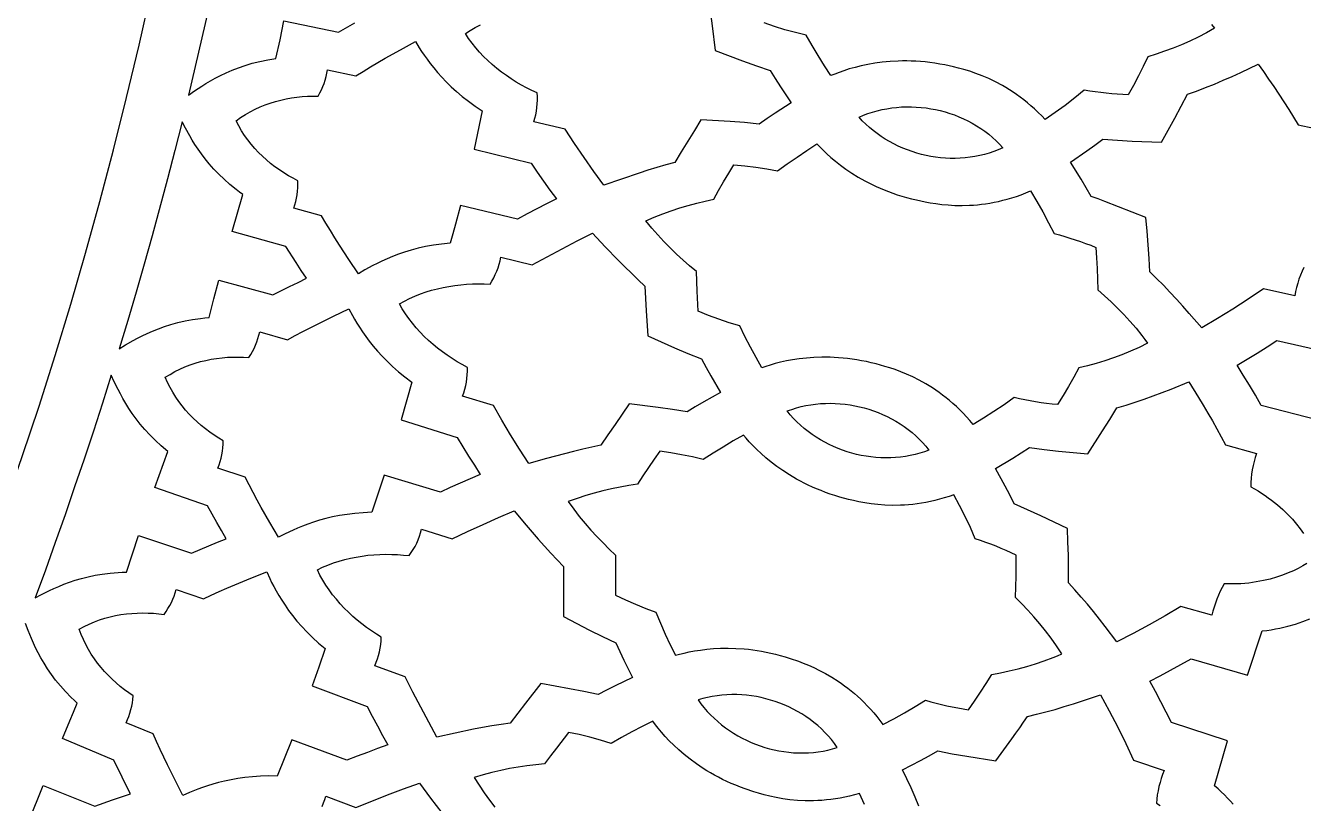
# Model space of a CAD drawing. Extents: x -550 to 550, y -550 to 550.
# Drawn here: x 336.6 to 441.3, y -142.3 to -78.6 of the extents above; entities that cross this region are included whole.
import ezdxf

# ---------------------------------------------------------------- set-up
doc = ezdxf.new("R2010")
doc.units = 0
doc.layers.add('LAYER_1', color=18, linetype='CONTINUOUS')
doc.layers.add('LAYER_10', color=4, linetype='CONTINUOUS')

msp = doc.modelspace()

# ---------------------------------------------------------------- linework, layer by layer
at = {"layer": 'LAYER_1'}
msp.add_lwpolyline([(0, 549.9999999999998, 0.4142135623730951), (-550, -4.34e-14, 0.4142135623730951), (0, -549.9999999999998, 0.4142135623730951), (550, -4.34e-14, 0.4142135623730951)], format="xyb", close=True, dxfattribs=at)
for points in [[(351.5911653652924, -77.198781954735), (351.06346915612, -79.55062690826244), (350.5172982565829, -81.8982088608447), (349.958740234375, -84.24273681640625), (350.4509091870983, -83.902765231696), (351.0506473958137, -83.5054785123257), (351.3920938348764, -83.29277967911992), (351.7619192243864, -83.07467730462137), (352.1606191098271, -82.85414646962084), (352.5886890366816, -82.63416225490906), (353.0466245504329, -82.41769974127678), (353.5349211965644, -82.20773400951475), (354.054074520559, -82.00724014041373), (354.6045800679, -81.81919321476445), (355.1869333840705, -81.6465683133577), (355.8016300145537, -81.4923405169842), (356.4491655048327, -81.35948490643472), (356.7854026803591, -81.30200138359109), (357.1300354003906, -81.2509765625), (357.4626263649805, -79.71174651398417), (357.77099609375, -78.16743469238281), (362.2526550292969, -79.09847259521484), (363.586475180135, -78.32301188019795)], [(392.7269064898347, -77.55685425167479), (392.8501090334412, -78.57343433421806), (393.1144409179688, -80.60460662841797), (395.3576997916468, -81.43704529896182), (396.4835453700093, -81.8412882257441), (397.6165771484375, -82.22444915771484), (398.0322780811541, -82.89979897617077), (398.4639375785295, -83.56532028905666), (399.3457336425781, -84.88500595092773), (398.0147100743142, -85.73435215923999), (397.3554011101945, -86.1679815558407), (396.7068176269531, -86.61711120605469), (395.5175488649812, -86.50663328252838), (394.3262716076867, -86.41836035558435), (391.9416809082031, -86.26714324951172), (391.4092543253057, -87.1454764406092), (390.8669379101077, -88.01787194103198), (390.3264476448363, -88.89133932921516), (389.7994995117188, -89.77288818359375), (389.064002749667, -89.97214971393834), (388.332154816747, -90.18452865196076), (387.6035384111638, -90.40825621048153), (386.8777362311221, -90.6415636023211), (385.4329053404829, -91.12984273723866), (383.9943237304688, -91.63521575927734), (383.1726310507958, -90.50685448488164), (382.3679163455915, -89.36612383865561), (381.5808273298961, -88.21317630484006), (380.81201171875, -87.04816436767578), (378.2476196289062, -86.43585968017578), (378.3334453095459, -86.14997877107031), (378.4057136508375, -85.85907591306419), (378.4639364946125, -85.56426588235495), (378.5076256827025, -85.26666345514013), (378.536293056939, -84.96738340761726), (378.5494504591537, -84.6675405159839), (378.5466097311781, -84.36824955643755), (378.5272827148438, -84.07062530517578), (378.0928112835584, -83.8702702378328), (377.6623821127536, -83.65487560411417), (377.2370407206394, -83.42470873194799), (376.8178326254256, -83.18003694926236), (376.4058033453223, -82.92112758398537), (376.0019983985395, -82.6482479640451), (375.6074633032871, -82.36166541736966), (375.2232435777751, -82.06164727188715), (374.8503847402135, -81.74846085552566), (374.4899323088122, -81.4223734962133), (374.1429318017813, -81.08365252187812), (373.8104287373308, -80.73256526044827), (373.4934686336705, -80.36937903985182), (373.1930970090105, -79.99436118801684), (372.9103593815607, -79.60777903287145), (372.6463012695312, -79.20989990234375), (373.0463325632722, -78.95287594980522), (373.4590095635126, -78.71385920970937), (373.88325295353, -78.49266284818678)], [(433.7720177249622, -78.46148785057866), (434.0214385986328, -78.76470947265625), (433.3470676309081, -79.15033568306683), (432.6697977968354, -79.50452824591258), (431.9895552680898, -79.82992224511325), (431.3062662163462, -80.12915276458862), (430.6198568132794, -80.40485488825848), (429.9302532305646, -80.65966370004261), (429.2373816398767, -80.8962142838608), (428.5411682128906, -81.11714172363281), (428.1689589062835, -81.90571347867213), (427.7747236341946, -82.68380227265028), (427.3641821480356, -83.45367866626522), (426.9430541992188, -84.21761322021484), (426.4918569670087, -84.19939290174253), (426.0408459288764, -84.17336553724117), (425.5902166226231, -84.13957109554218), (425.1401645860497, -84.09804954547704), (424.6908853569574, -84.04884085587716), (424.2425744731473, -83.991984995574), (423.7954274724206, -83.927521933399), (423.3496398925781, -83.8554916381836), (422.5686409886284, -84.48252714810066), (421.7735727302725, -85.09203654128537), (420.9650930457451, -85.68364770472095), (420.1438598632812, -86.25698852539062), (419.8549465096259, -85.95272799689508), (419.5641058992264, -85.66276861028139), (419.2717372196865, -85.38674059669071), (418.9782396586101, -85.1242741872642), (418.6840124036006, -84.87499961314302), (418.389454642262, -84.63854710546826), (418.094965562198, -84.41454689538111), (417.8009443510124, -84.2026292140227), (417.5077901963089, -84.00242429253419), (417.2159022856912, -83.81356236205671), (416.9256798067631, -83.6356736537314), (416.6375219471284, -83.46838839869945), (416.0689968361542, -83.16414917308005), (415.5135204535985, -82.89788653432768), (414.9742863002912, -82.66664233157152), (414.4544878770625, -82.46745841394072), (413.9573186847423, -82.29737663056443), (413.4859722241607, -82.15343883057183), (413.0436419961477, -82.03268686309208), (412.6335215015333, -81.93216257725433), (411.9226837158203, -81.77996444702148), (411.509508064022, -81.70308345890464), (411.1031120250236, -81.63728997660661), (410.7036023673627, -81.5821474480195), (410.311085859577, -81.53721932103544), (409.925669270204, -81.50206904354654), (409.5474593677818, -81.47626006344491), (409.1765629208477, -81.45935582862268), (408.8130866979395, -81.45091978697192), (408.457137467595, -81.4505153863848), (408.1088219983517, -81.45770607475339), (407.4355194173198, -81.49312650992624), (406.7940331031454, -81.55368867562737), (406.1852172041299, -81.63590015499369), (405.6099258685748, -81.73626853116212), (405.0690132447816, -81.85130138726959), (404.5633334810518, -81.97750630645297), (404.0937407256869, -82.1113908718492), (403.6610891269884, -82.24946266659516), (403.2662328332578, -82.38822927382782), (402.9100259927966, -82.52419827668406), (402.5933227539062, -82.65387725830078), (402.0631725622189, -81.8415583439345), (401.5489215553234, -81.01885760922868), (401.0511567312154, -80.1860929228138), (400.5704650878906, -79.34358215332031), (399.6943287935096, -79.13226952712554), (398.824879324433, -78.89322521964039), (397.9634384963626, -78.62677110690046), (397.111328125, -78.3332290649414)], [(441.3235968378002, -98.3639633497479), (441.1831364923688, -98.68269843703666), (441.0533467863611, -99.00640875055022), (440.9349870365735, -99.33459282291788), (440.8288165598021, -99.66674918676895), (440.7355946728431, -100.0023763747327), (440.6560806924927, -100.3409729194385), (440.5910339355469, -100.6820373535156), (438.0137634277344, -100.1233749389648), (436.7747929464316, -100.9595486670606), (435.5194473568931, -101.7714598195131), (434.2484424199628, -102.5586296791524), (432.9624938964844, -103.3205795288086), (431.9403202934466, -102.1348276039863), (431.422056047224, -101.547766576532), (430.8972382288835, -100.9666628869734), (430.3645403816884, -100.3930770712538), (429.822636048902, -99.82856966531655), (429.2701987737879, -99.274701205105), (428.7059020996094, -98.7330322265625), (428.6560425332606, -97.62000144653734), (428.5814538965037, -96.508142884324), (428.488599248995, -95.39746571808342), (428.3839416503906, -94.28797912597656), (426.1546617734267, -93.39453872143366), (425.0342778229401, -92.9629538900682), (424.4710276992009, -92.75554116457516), (423.9051208496094, -92.55546569824219), (423.5004111305244, -91.84140089674574), (423.077309749925, -91.13777661518691), (422.2071380615234, -89.74431991577148), (423.5567867371796, -88.82267511369375), (424.2233666637333, -88.35067028823191), (424.8772277832031, -87.86163330078125), (426.0725506754463, -87.9482570260746), (427.2696566354514, -88.00926922524305), (429.6656799316406, -88.09893035888672), (430.7566115737626, -86.14781142594386), (431.2929995704175, -85.1673832336246), (431.8112487792969, -84.17740631103516), (432.5503250865885, -83.91511391511592), (433.2834700037112, -83.63635383112253), (434.0111699888747, -83.34298057277624), (434.7339115002891, -83.03684865379832), (435.4521809961644, -82.71981258791006), (436.1664649347107, -82.39372688883276), (437.5850219726562, -81.7218246459961), (438.020828452185, -82.32514145266865), (438.4492308265732, -82.93391983270226), (438.8702450316171, -83.54796120583276), (439.2838870031125, -84.16706699179592), (439.6901726768556, -84.79103861032756), (440.0891179886424, -85.41967748116349), (440.4807388742689, -86.05278502403951), (440.8650512695312, -86.6901626586914), (443.4460754394531, -87.22792053222656)], [(442.4985656738281, -110.8858108520508), (437.8443298339844, -109.6637649536133), (437.3634838199259, -108.8305341404533), (436.8726304258785, -108.0030017401217), (436.3711629602493, -107.1817485448025), (435.8584747314453, -106.3673553466797), (436.6838227305245, -105.8795016137041), (437.5022976868379, -105.3803556583039), (438.3141802267343, -104.870728910495), (439.1197509765625, -104.351432800293), (443.8130798339844, -105.410530090332)], [(441.5822203978396, -122.624976539239), (441.2468633377439, -122.8170771111874), (440.8793082746047, -123.0109352673152), (440.4798779423386, -123.2031007107576), (440.0488950748619, -123.3901231446497), (439.586682406091, -123.5685522721265), (439.0935626699422, -123.7349377963232), (438.5698586003319, -123.8858294203749), (438.0158929311766, -124.0177768474168), (437.4319883963926, -124.1273297805839), (437.1289099087386, -124.1726300941941), (436.8184677298962, -124.2110379230113), (436.5007022016047, -124.2421219799274), (436.1756536656038, -124.2654509778343), (435.8433624636331, -124.2805936296238), (435.5038689374319, -124.2871186481878), (435.1572134287401, -124.2845947464183), (434.8034362792969, -124.272590637207), (434.6356414110444, -124.576135368533), (434.48012351682, -124.8868466646636), (434.3367541204342, -125.2039085717045), (434.2054047456976, -125.526505135762), (434.0859469164206, -125.853820402942), (433.9782521564139, -126.1850384193506), (433.8821919894879, -126.5193432310937), (433.7976379394531, -126.8559188842773), (431.2582397460938, -126.1440582275391), (429.9683256726975, -126.903679908579), (428.6635849746559, -127.6381253562361), (427.3447550363566, -128.3469575276307), (426.0125732421875, -129.0297393798828), (425.0656894653615, -127.7857058408734), (424.584714245895, -127.1690671664892), (424.0968242941982, -126.5579858770624), (423.600600226625, -125.9539409637512), (423.0946226595295, -125.3584114177134), (422.5774722092657, -124.7728762301069), (422.0477294921875, -124.1988143920898), (422.0595029925046, -123.6408804329965), (422.0614694691498, -123.0828392925074), (422.0429363750097, -121.9665905165445), (422.006040256939, -120.8503781626072), (421.9646911621094, -119.7345123291016), (419.7939329416363, -118.7096617094762), (418.701916200457, -118.2119955658351), (418.1523540107378, -117.9713427213318), (417.5997009277344, -117.7378540039062), (417.2401887322728, -117.001351433147), (416.8616448398139, -116.274155950793), (416.0797576904297, -114.8320770263672), (417.4854803789817, -113.9937172355026), (418.1808068438764, -113.5628875900364), (418.864501953125, -113.1143035888672), (420.0530536297967, -113.2723900623857), (421.244916312025, -113.4050320659846), (423.6323852539062, -113.6381378173828), (424.8441167812792, -111.757444270902), (425.4412531077484, -110.8116871045288), (426.0209045410156, -109.8552780151367), (426.7710915769532, -109.6382237785463), (427.5158362349229, -109.4029344054668), (428.255692939323, -109.1517919162849), (428.9912161145518, -108.8871783313877), (429.7229601850074, -108.611475671162), (430.4514795750883, -108.3270659559947), (431.9010620117188, -107.7416534423828), (432.6962211860784, -109.0063975176966), (433.0843061204686, -109.6448784699502), (433.4652859661217, -110.2876373989031), (433.8385792328797, -110.9348283297815), (434.2036044305846, -111.5866052878114), (434.5597800690784, -112.243122298219), (434.9065246582031, -112.9045333862305), (437.4508056640625, -113.5956954956055), (437.3433737220028, -113.9255451814444), (437.2494664561943, -114.2603901161795), (437.1692112200111, -114.5993708883598), (437.102735366827, -114.9416280865344), (437.0501662500161, -115.2863022992522), (437.0116312229524, -115.6325341150624), (436.9872576390098, -115.9794641225141), (436.9771728515625, -116.3262329101562), (437.2877029231315, -116.497636219588), (437.5872493980684, -116.673515403672), (437.8759988902862, -116.8534798476214), (438.1541380136979, -117.0371389366493), (438.4218533822165, -117.2241020559692), (438.6793316097549, -117.4139785907942), (438.9267593102262, -117.6063779263375), (439.1643230975434, -117.8009094478125), (439.6106053883674, -118.1948065894102), (440.0196713935309, -118.5925450972932), (440.3930140243376, -118.9910000531674), (440.7321261920918, -119.3870465387388), (441.0385008080971, -119.7775596357132), (441.3136307836578, -120.1594144257968)], [(336.8778076171875, -143.7114410400391), (338.0448608398438, -140.7855529785156), (342.2884216308594, -142.5019226074219), (343.7477800434336, -141.9805857283103), (344.4805581384016, -141.7284534858079), (345.2160949707031, -141.4841918945312), (344.8669889869864, -140.7954054589364), (344.5254055442964, -140.1029586038163), (343.8587036132812, -138.7102813720703), (339.6312866210938, -136.9549255371094), (340.2522081889711, -135.507506648305), (340.5561138957998, -134.7810711027001), (340.8503112792969, -134.0507049560547), (340.5940800929433, -133.8143048671683), (340.3484246611991, -133.5773002334169), (339.8877990066977, -133.1025666263374), (339.4663502061112, -132.6286827248533), (339.0819941497579, -132.1578271190017), (338.7326467279562, -131.6921783988197), (338.4162238310246, -131.2339151543447), (338.1306413492814, -130.7852159756135), (337.873815173045, -130.3482594526635), (337.643661192634, -129.9252241755318), (337.4380952983665, -129.5182887342554), (337.2550333805612, -129.1296317188716), (337.0923913295363, -128.7614317194174), (336.8200303891015, -128.0951171284468), (336.6043395996094, -127.5367736816406)], [(435.5345477294291, -142.3246727739047), (435.3100040266622, -142.0724252676309), (435.0747362940147, -141.82027039722), (434.8284547723962, -141.5685331258659), (434.5708697027165, -141.3175384167629), (434.3016913258854, -141.0676112331049), (434.0206298828125, -140.8190765380859), (435.064697265625, -137.1472930908203), (430.4921264648438, -135.649169921875), (430.0639396026978, -134.7892817611124), (429.6254039421322, -133.9344725037365), (429.1758783466332, -133.0852854234474), (428.7147216796875, -132.2422637939453), (429.569665158353, -131.8052312101446), (430.4184483961621, -131.3565193843191), (431.2613002825699, -130.8969520411387), (432.0984497070312, -130.4273529052734), (436.7202758789062, -131.7653045654297), (437.9204406738281, -128.1416778564453), (438.2931413830651, -128.0945291519275), (438.6568213714137, -128.03958815855), (439.0115352820018, -127.9772829915408), (439.3573377579572, -127.9080417661282), (439.6942834424077, -127.83229259754), (440.022426978481, -127.7504636010046), (440.6525261780075, -127.5702785850041), (441.248072501559, -127.3709116399517), (441.8095030941578, -127.1557876876721)], [(409.8035888671875, -142.4986724853516), (409.4905176087797, -141.742600735004), (409.1578683045741, -140.9946518249743), (408.4670257568359, -139.5095291137695), (409.9237380672374, -138.757879524405), (410.6453110264621, -138.3699933968385), (411.3563842773438, -137.9636993408203), (412.5338971080001, -138.1927631395139), (413.7162378237004, -138.3966287355909), (416.0865783691406, -138.7724914550781), (416.7512710014181, -137.8738402323328), (417.4154754639628, -136.974529494494), (417.7427964560046, -136.5215897815127), (418.0644775949166, -136.0648407586759), (418.3786796104664, -135.6030676156226), (418.6835632324219, -135.1350555419922), (419.4440312011654, -134.9589758946391), (420.200549852866, -134.7663181728275), (420.9534594579671, -134.5591042602244), (421.7031002869121, -134.3393560404963), (422.4498126101445, -134.1090953973103), (423.1939366981076, -133.870344214333), (424.67578125, -133.3754577636719), (425.3933701081237, -134.6905201919143), (426.0852941894195, -136.0195867057437), (426.7511956266891, -137.3618815646993), (427.3907165527344, -138.7166290283203), (429.8899841308594, -139.5590057373047), (429.764765348123, -139.8824920635413), (429.6516161779452, -140.2113095401714), (429.5509521143078, -140.5447187419088), (429.4631886511927, -140.8819802434673), (429.3887412825818, -141.2223546195607), (429.3280255024571, -141.5651024449026), (429.2814568048005, -141.909484294207), (429.2494506835938, -142.2547607421875), (429.5487295023415, -142.4442322982211)], [(405.3337177052517, -142.363767104962), (404.9197387695312, -141.4493255615234), (404.5163311631891, -141.5627792338662), (404.118574971771, -141.6629299473067), (403.7266241367349, -141.7503015596709), (403.3406325995393, -141.825417928785), (402.9607543016423, -141.888802912475), (402.5871431845022, -141.940980368567), (402.2199531895773, -141.9824741548871), (401.8593382583257, -142.0138081292615), (401.5054523322058, -142.0355061495161), (401.1584493526758, -142.0480920734771), (400.8184832611939, -142.0520897589705), (400.4857079992184, -142.0480230638224), (399.8423457296198, -142.0177919629061), (399.2295940755455, -141.961589633337), (398.648684568662, -141.8836069377236), (398.1008487406351, -141.7880347386747), (397.5873181231307, -141.6790638987989), (397.1093242478149, -141.5608852807049), (396.6680986463537, -141.4376897470014), (396.2648728504131, -141.313668160297), (395.5773468017578, -141.0799102783203), (395.1827230492372, -140.9338187735083), (394.7996195648096, -140.7816864500514), (394.4279036118264, -140.6239431322632), (394.0674424536388, -140.4610186444577), (393.7181033535984, -140.2933428109487), (393.3797535750564, -140.1213454560498), (393.0522603813642, -139.9454564040749), (392.7354910358732, -139.7661054793379), (392.4293128019348, -139.5837225061524), (392.1335929429001, -139.3987373088324), (391.572997402948, -139.0226795390436), (391.0526425228276, -138.6413707644818), (390.57146640935, -138.2582495796576), (390.1284071693258, -137.876754579081), (389.7224029095661, -137.5003243572626), (389.3523917368817, -137.1323975087126), (389.0173117580833, -136.7764126279414), (388.7161010799821, -136.4358083094594), (388.4476978093886, -136.1140231477768), (388.2110400531139, -135.8144957374041), (388.0050659179688, -135.5406646728516), (387.136218467965, -135.9671023729572), (386.2757426159328, -136.4106075601235), (385.4243147064224, -136.8712172619059), (384.5826110839844, -137.3489685058594), (383.7224007525806, -137.0810983312741), (382.8537086611915, -136.8404590475859), (381.977832344187, -136.6274662166672), (381.0960693359375, -136.4425354003906), (380.0993664006066, -137.7299361505512), (379.6057965318952, -138.3772529207825), (379.1204528808594, -139.0307006835938), (378.405213535162, -139.1053775140884), (377.6900256247819, -139.1931081748721), (376.9742962427285, -139.2962955031211), (376.2574324820115, -139.4173423360119), (375.5388414356402, -139.5586515107208), (374.817930196624, -139.7226258644241), (374.0941058579726, -139.9116682342982), (373.3667755126953, -140.1281814575195), (373.7701767057197, -140.769088654976), (374.1891059449284, -141.387034779562), (374.6224189591085, -141.9842128189011), (375.0689714770463, -142.5628157606166)], [(360.902954696136, -142.5029800645893), (361.0231582392061, -142.2275928440229), (361.1287950628854, -141.947146932335), (361.2192687988281, -141.6626434326172), (363.6829833984375, -142.6013031005859), (364.9732109246829, -142.0713296382772), (366.2717561035125, -141.5616171923984), (367.5780008062694, -141.0719384354766), (368.8913269042969, -140.6020660400391), (369.7963710172018, -141.8304017487907), (370.7161889548261, -143.0481374172347)]]:
    msp.add_lwpolyline(points, dxfattribs=at)
for points in [[(353.8634033203125, -86.35755920410156), (354.2363398248606, -86.0901109677908), (354.6200252497479, -85.84306275294443), (355.0135122089849, -85.6160571634376), (355.4158533165822, -85.40873680314547), (355.8261011865503, -85.22074427594322), (356.2433084328998, -85.05172218570598), (356.6665276696411, -84.90131313630894), (357.094811510785, -84.76915973162724), (357.5272125703417, -84.65490457553605), (357.962783462322, -84.55819027191052), (358.4005768007363, -84.47865942462582), (358.8396451995952, -84.4159546375571), (359.2790412729092, -84.36971851457955), (359.7178176346889, -84.33959365956828), (360.1550268989448, -84.32522267639848), (360.5897216796875, -84.32624816894531), (360.7251940422392, -84.07532318859482), (360.849768151176, -83.81785507416447), (360.9630995525641, -83.55462370222145), (361.0648437924697, -83.28640894933295), (361.1546564169593, -83.01399069206616), (361.2321929720989, -82.73814880698829), (361.297109003955, -82.4596631706665), (361.3490600585938, -82.17931365966797), (363.6671752929688, -82.6813735961914), (364.2658500689357, -82.30923175581984), (364.8692726564642, -81.94480449296235), (366.0877931322905, -81.23520618513008), (367.3176004526161, -80.54480364337535), (368.5535583496094, -79.8658218383789), (368.8716791461031, -80.3802112225846), (369.0609606128664, -80.6724557041424), (369.2722223861848, -80.98515103692355), (369.5068391617164, -81.31611046461816), (369.7661856351196, -81.66314723091631), (370.0516365020524, -82.02407457950804), (370.3645664581729, -82.3967057540834), (370.7063501991394, -82.77885399833251), (371.0783624206099, -83.1683325559454), (371.4819778182426, -83.56295467061216), (371.9185710876957, -83.96053358602283), (372.3895169246274, -84.35888254586752), (372.8961900246957, -84.75581479383627), (373.4399650835588, -85.14914357361914), (374.022216796875, -85.53668212890625), (373.3525390625, -88.67568969726562), (378.0223693847656, -89.83267211914062), (378.5301181354795, -90.57188949935077), (379.044840946554, -91.30637876666862), (379.5669665875741, -92.03572132948517), (380.096923828125, -92.7594985961914), (379.2973297837892, -93.15882430914667), (378.5021610464065, -93.5667004644784), (377.7112294738088, -93.98256053979262), (376.9243469238281, -94.40583801269531), (372.2466430664062, -93.28167724609375), (371.8295886272446, -94.83141781197901), (371.6137237650006, -95.60423628670067), (371.3883056640625, -96.37427520751953), (370.6907964152697, -96.4483282068577), (370.0247497036738, -96.54538402070324), (369.3899743583788, -96.66287610187979), (368.786279208489, -96.79823790321092), (368.2134730831084, -96.9489028775203), (367.6713648113411, -97.11230447763154), (367.1597632222914, -97.28587615636826), (366.6784771450633, -97.4670513665541), (366.2273154087609, -97.65326356101266), (365.8060868424884, -97.84194619256755), (365.4146002753499, -98.03053271404241), (365.0526645364496, -98.21645657826087), (364.41668085978, -98.57005014622302), (363.8966064453125, -98.88219451904297), (363.1103026668798, -97.71454548995308), (362.3367266157413, -96.53811222556703), (361.9580661227619, -95.94479046443604), (361.5866131234314, -95.34709939563868), (361.2237094716917, -94.7443146028942), (360.8706970214844, -94.13571166992188), (358.5824584960938, -93.513671875), (358.6716122095294, -93.24310708137251), (358.7479979646346, -92.96760100069743), (358.8113555673311, -92.68812533876132), (358.8614248235411, -92.40565180135076), (358.8979455391864, -92.1211520942523), (358.9206575201889, -91.83559792325254), (358.9293005724704, -91.54996099413802), (358.9236145019531, -91.26521301269531), (358.5360202722196, -91.06544642403163), (358.1533031488137, -90.85087206649371), (357.7764560669763, -90.62160698271532), (357.4064719619479, -90.3777682153303), (357.0443437689693, -90.11947280697247), (356.691064423281, -89.84683780027562), (356.3476268601237, -89.5599802378736), (356.0150240147381, -89.2590171624002), (355.6942488223648, -88.94406561648924), (355.3862942182446, -88.61524264277455), (355.092153137618, -88.27266528388994), (354.8128185157257, -87.91645058246921), (354.5492832878083, -87.54671558114619), (354.3025403891065, -87.1635773225547), (354.073582754861, -86.76715284932855)], [(404.8912811279297, -86.0637435913086), (405.253422313274, -85.90624694661264), (405.6240767295858, -85.76504190836295), (406.0022765519803, -85.64001956818696), (406.3870539555728, -85.5310710177121), (406.7774411154783, -85.43808734856579), (407.1724702068118, -85.36095965237546), (407.5711734046887, -85.29957902076852), (407.9725828842239, -85.25383654537241), (408.3757308205327, -85.22362331781454), (408.7796493887301, -85.20883042972234), (409.1833707639313, -85.20934897272323), (409.5859271212514, -85.22507003844464), (409.9863506358055, -85.25588471851401), (410.3836734827088, -85.30168410455875), (410.7769278370764, -85.36235928820625), (411.1651458740234, -85.43780136108398), (411.552485830745, -85.52373880418871), (411.9385951531639, -85.62571153526571), (412.3224857453019, -85.74341338872202), (412.7031695111808, -85.87653819896471), (413.079658354822, -86.02477980040086), (413.4509641802472, -86.18783202743757), (413.8160988914781, -86.36538871448188), (414.1740743925362, -86.55714369594088), (414.5239025874434, -86.76279080622164), (414.8645953802211, -86.98202387973126), (415.1951646748911, -87.21453675087676), (415.514622375475, -87.46002325406528), (415.8219803859945, -87.71817722370383), (416.1162506104712, -87.98869249419954), (416.3964449529267, -88.27126289995944), (416.6615753173828, -88.56558227539062), (416.3013350311944, -88.72741655344045), (415.9320017696697, -88.87225210561886), (415.554613304473, -89.0002254471319), (415.1702074072688, -89.11147309318567), (414.7798218497216, -89.2061315589862), (414.3844944034956, -89.28433735973954), (413.9852628402555, -89.34622701065175), (413.5831649316654, -89.39193702692887), (413.1792384493898, -89.42160392377698), (412.7745211650931, -89.43536421640212), (412.3700508504398, -89.43335442001037), (411.9668652770944, -89.41571104980775), (411.566002216721, -89.38257062100033), (411.1684994409842, -89.33406964879416), (410.7753947215485, -89.27034464839528), (410.3877258300781, -89.19153213500977), (410.0012511057809, -89.10227643373119), (409.616236669931, -88.99744645861108), (409.23359665873, -88.87734438025257), (408.8542452083796, -88.74227236925873), (408.4790964550814, -88.59253259623269), (408.1090645350372, -88.42842723177756), (407.7450635844486, -88.25025844649643), (407.3880077395173, -88.0583284109924), (407.038811136445, -87.8529392958686), (406.6983879114333, -87.6343932717281), (406.3676522006839, -87.40299250917403), (406.0475181403984, -87.15903917880948), (405.7388998667786, -86.90283545123755), (405.4427115160262, -86.63468349706136), (405.1598672243426, -86.354885486884)], [(344.2951354980469, -105.0211029052734), (344.807927753236, -104.7115746621667), (345.4316747905681, -104.3513364500839), (345.7859445184852, -104.1596929107423), (346.1688987410749, -103.9643620452356), (346.5808527247164, -103.76834057559), (347.0221217357885, -103.574625223832), (347.4930210406701, -103.3862127119879), (347.9938659057403, -103.2060997620838), (348.5249715973781, -103.0372830961462), (349.0866533819624, -102.8827594362013), (349.6792265258721, -102.7455255042754), (350.3030062954862, -102.6285780223948), (350.9583079571838, -102.534913712586), (351.2978780183073, -102.4977492228416), (351.6454467773438, -102.467529296875), (352.0510401825738, -100.9456478627204), (352.4456176757812, -99.42082214355469), (356.8636169433594, -100.6182174682617), (358.2443992116018, -99.92472977154131), (358.9389165353554, -99.58610251672948), (359.6371459960938, -99.25498580932617), (359.2054103989196, -98.61200704321041), (358.7806781041419, -97.96449282270262), (357.9465942382812, -96.65974426269531), (353.5397338867188, -95.4216537475586), (354.4107666015625, -92.39437866210938), (354.1292109606926, -92.18972052230609), (353.8580486189815, -91.98326788535289), (353.3459970412196, -91.56617488476171), (352.8727982846455, -91.14549118986587), (352.4366387656277, -90.72360833019533), (352.0357049005349, -90.30291783528013), (351.6681831057359, -89.88581123465025), (351.3322597975992, -89.4746800578357), (351.0261213924935, -89.07191583436648), (350.7479543067873, -88.67991009377258), (350.4959449568494, -88.30105436558401), (350.2682797590485, -87.93774017933077), (350.0631451297531, -87.59235906454286), (349.7132132421536, -86.96496216748304), (349.431640625, -86.43799591064453), (349.145838199998, -87.60861513658304), (348.8519327652843, -88.77723818217655), (348.2444993524969, -91.1096310343803), (346.9839477539062, -95.7629508972168), (346.338919562383, -98.08550383795637), (345.6758335002016, -100.4028403696963), (344.9946015009078, -102.7147701672107)], [(387.4280242919922, -94.54855346679688), (388.1217376670743, -94.24606422035234), (388.8153831240547, -93.9713215719439), (389.5092451391498, -93.72186333957316), (390.2036081885753, -93.49522734124167), (390.8987567485477, -93.28895139495101), (391.5949752952828, -93.10057331870279), (392.292548304997, -92.92763093049854), (392.9917602539062, -92.76766204833984), (393.3910757808818, -92.05786418014634), (393.8003664744134, -91.35367907864271), (394.2194318164804, -90.65526399592319), (394.6480712890625, -89.96277618408203), (395.5475748907801, -90.04168126884761), (396.4445848552904, -90.14901631653433), (397.3377624751633, -90.28459589150077), (398.2257690429688, -90.44823455810547), (399.0149281189227, -89.88014509536708), (399.8128678531475, -89.32425045233119), (400.6193822057205, -88.78087886804181), (401.4342651367188, -88.25035858154297), (401.6712748494448, -88.49675499732423), (401.9415735654099, -88.76515826034492), (402.245823159917, -89.05200988456696), (402.5846855082689, -89.35375138395223), (402.9588224857684, -89.6668242724626), (403.3688959677185, -89.98767006406003), (403.8155678294221, -90.31273027270635), (404.299499946182, -90.63844641236342), (404.8213541933011, -90.96125999699319), (405.3817924460822, -91.27761254055754), (405.9814765798282, -91.58394555701835), (406.2962426880952, -91.73224271569802), (406.621068469842, -91.87670056033753), (406.9560366594815, -92.01687428018208), (407.3012299914266, -92.15231906447693), (407.65673120009, -92.28259010246732), (408.0226230198846, -92.40724258339849), (408.3989881852233, -92.52583169651564), (408.7859094305191, -92.63791263106405), (409.1834694901846, -92.74304057628895), (409.5917510986328, -92.84077072143555), (410.3041394702443, -92.99177899254494), (410.7204704037991, -93.06767346876126), (411.1745662033009, -93.13838710799519), (411.6646821443349, -93.19983911217906), (412.1890735024867, -93.24794868324528), (412.7459955533419, -93.27863502312621), (413.3337035724859, -93.28781733375425), (413.9504528355043, -93.27141481706172), (414.2691727070868, -93.25234399907416), (414.5944986179825, -93.22534667498107), (414.9262124776395, -93.18991274502403), (415.2640961955061, -93.14553210944462), (415.6079316810303, -93.09169466848432), (415.9575008436605, -93.02789032238474), (416.3125855928447, -92.95360897138738), (416.6729678380312, -92.86834051573382), (417.0384294886683, -92.77157485566559), (417.4087524542039, -92.66280189142424), (417.7837186440864, -92.54151152325132), (418.1631099677639, -92.40719365138838), (418.5467083346847, -92.25933817607697), (418.9342956542969, -92.0974349975586), (419.4532453732672, -92.95123223035337), (419.9499112122272, -93.8185897777282), (420.4231213840385, -94.69892225740594), (420.8717041015625, -95.59164428710938), (421.3073992582015, -95.70693995587645), (421.7412630630054, -95.82969181825533), (422.1730968255554, -95.95986463992719), (422.6027018554329, -96.09742318657325), (423.0298794622192, -96.24233222387471), (423.4544309554957, -96.39455651751275), (423.8761576448434, -96.55406083316859), (424.2948608398438, -96.72080993652344), (424.350076556156, -97.58772622678148), (424.3934038648923, -98.45539976091291), (424.4248284355185, -99.32358577115527), (424.4443359375, -100.1920394897461), (424.9941520447766, -100.678055409592), (425.5346412633393, -101.1769709078298), (426.0648335505924, -101.6912314386129), (426.5837588639404, -102.2232824560945), (427.0904471607876, -102.7755694144281), (427.5839283985381, -103.350537767767), (428.0632325345965, -103.9506329702646), (428.29726505118, -104.2608673443708), (428.5273895263672, -104.5783004760742), (427.8297681941038, -104.9225453584729), (427.1312108205127, -105.2352653522809), (426.4314762993899, -105.5190842776287), (425.730323524532, -105.7766259546466), (425.0275113897349, -106.0105142034654), (424.322798788795, -106.2233728442154), (423.6159446155086, -106.4178256970272), (422.9067077636719, -106.5964965820312), (422.4921803514196, -107.36144721826), (422.0627551385388, -108.1183451324066), (421.6176307621503, -108.8660620880158), (421.156005859375, -109.6034698486328), (420.7065710327205, -109.5582456408683), (420.2577888992499, -109.505246271863), (419.8098522617149, -109.4445220118388), (419.3629539228668, -109.3761231310176), (418.9172866854573, -109.3000998996212), (418.4730433522378, -109.2165025878715), (418.0304167259599, -109.1253814659902), (417.589599609375, -109.0267868041992), (416.770271255313, -109.6054046440015), (415.9379907248116, -110.1656794739551), (415.0934409061231, -110.7072911263795), (414.2373046875, -111.2299194335938), (413.9676330808208, -110.9089320001713), (413.6951526339473, -110.6021142821315), (413.4202850496771, -110.3091204831975), (413.1434520308081, -110.0296048070924), (412.8650752801378, -109.7632214575394), (412.5855765004641, -109.5096246382616), (412.3053773945846, -109.268468552982), (412.0248996652971, -109.0394074054239), (411.7445650153993, -108.8220953993104), (411.464795147689, -108.6161867383646), (411.1860117649637, -108.4213356263096), (410.9086365700214, -108.2371962668686), (410.3597975546761, -107.8996696207209), (409.8216517240348, -107.6008404297065), (409.2975727004794, -107.3379423236105), (408.7909341063915, -107.108208932218), (408.305109564153, -106.9088738853138), (407.8434726961457, -106.7371708126832), (407.4093971247512, -106.590333344111), (407.0062564723513, -106.4655951093823), (406.3062744140625, -106.2713508605957), (405.8980940204279, -106.1698050720468), (405.4960255151909, -106.0797376270634), (405.1002014288243, -106.0007187779118), (404.7107542918013, -105.9323187768582), (404.327816634595, -105.8741078761687), (403.9515209876785, -105.8256563281096), (403.5819998815248, -105.786534384947), (403.219385846607, -105.7563122989471), (402.8638114133982, -105.7345603223762), (402.5154091123716, -105.7208487075005), (401.840651028757, -105.7158275718991), (401.1961718395476, -105.7378109102725), (400.5830317885283, -105.7833607407504), (400.0022911194837, -105.8490390814622), (399.4550100761985, -105.9314079505376), (398.9422489024573, -106.027029366106), (398.4650678420448, -106.1324653462971), (398.0245271387457, -106.2442779092404), (397.6216870363446, -106.3590290730654), (397.2576077786261, -106.4732808559017), (396.933349609375, -106.5835952758789), (396.4547050580442, -105.7415518416132), (395.9925696023005, -104.8901183908162), (395.5475389328088, -104.0296361053289), (395.1202087402344, -103.1604461669922), (394.2584684682856, -102.8971733050452), (393.405061694663, -102.6066175787368), (392.5612899062284, -102.289177471019), (391.7284545898438, -101.9452514648438), (391.6371388876772, -100.3219095222756), (391.5680236816406, -98.69751739501953), (391.0186543909229, -98.23277746449463), (390.4766691999376, -97.75728566280114), (389.9429288255346, -97.26872070259436), (389.4182939845635, -96.76476129652961), (388.9036253938741, -96.24308615726218), (388.3997837703158, -95.70137399744738), (387.9076298307386, -95.1373035297405)], [(367.2378387451172, -101.3526382446289), (367.6533656459928, -101.1203067975433), (368.080391346965, -100.906679716704), (368.5178538150838, -100.711507781342), (368.9646910173992, -100.5345417706883), (369.4198409209613, -100.3755324639739), (369.8822414928202, -100.2342306404296), (370.350830700026, -100.1103870792864), (370.8245465096288, -100.0037525597753), (371.3023268886785, -99.91407786112728), (371.7831098042254, -99.84111376257323), (372.2658332233194, -99.78461104334414), (372.7494351130107, -99.74432048267094), (373.2328534403493, -99.7199928597846), (373.7150261723854, -99.71137895391607), (374.194891276169, -99.7182295442963), (374.67138671875, -99.74029541015625), (374.825446994847, -99.48417019619029), (374.9678395633898, -99.22022250989338), (375.0981067649757, -98.94934381208932), (375.2157909402019, -98.67242556360199), (375.3204344296655, -98.39035922525524), (375.4115795739638, -98.10403625787289), (375.4887687136939, -97.81434812227883), (375.5515441894531, -97.52218627929688), (378.1103515625, -98.1601333618164), (379.3352484403478, -97.48893080357426), (380.5664495155009, -96.8291764858382), (381.8052354642514, -96.18393014710686), (383.0528869628906, -95.5562515258789), (384.1015309284793, -96.66610170539326), (385.1634825980764, -97.76361086436644), (385.7018514542879, -98.30493390323034), (386.2464303953931, -98.83980729745524), (386.7981804743561, -99.36710958387323), (387.3580627441406, -99.8857192993164), (387.3978494701738, -100.9079013686781), (387.4572612852023, -101.9292737592665), (387.5941467285156, -103.9711532592773), (389.7826655063945, -104.9360010591252), (390.8818505006768, -105.4067219827719), (391.9894714355469, -105.8568267822266), (392.3623783232197, -106.5553825399646), (392.7518510973779, -107.2450885783919), (393.5499572753906, -108.6142807006836), (392.1673446883241, -109.3816355233563), (391.4816777019702, -109.7746201042573), (390.8057556152344, -110.1837158203125), (389.6247614071019, -110.0022002303864), (388.4404356009585, -109.8427160339326), (386.0682373046875, -109.5488967895508), (384.9033199202162, -111.2358612056755), (384.3206005349098, -112.0791527167447), (383.7453308105469, -112.9274978637695), (382.9981468316531, -113.082109791427), (382.2538078858602, -113.2500197559627), (381.512004692616, -113.4294392958593), (380.7724279713689, -113.6185799495996), (379.298716822658, -114.0188707525432), (377.8302001953125, -114.4365844726562), (377.0799789956568, -113.2618974352698), (376.3475111430341, -112.0758669624997), (375.6334111319802, -110.8787012567707), (374.9382934570312, -109.6706085205078), (372.4151000976562, -108.9060363769531), (372.5173021633314, -108.6254562262947), (372.6037654759185, -108.3385664115186), (372.6747650808719, -108.0465967883426), (372.7305760236458, -107.7507772124844), (372.7714733496944, -107.4523375396615), (372.7977321044721, -107.1525076255917), (372.8096273334329, -106.8525173259927), (372.8074340820312, -106.553596496582), (372.3862643704127, -106.3278212627012), (371.9700194767237, -106.0872689062752), (371.5597317972095, -105.832269249082), (371.1564337281156, -105.5631521128992), (370.7611576656876, -105.2802473195046), (370.3749360061708, -104.983884690676), (369.9988011458106, -104.6743940481912), (369.6337854808526, -104.352105213828), (369.2809214075421, -104.017348009364), (368.9412413221246, -103.6704522565771), (368.6157776208455, -103.311747777245), (368.3055626999503, -102.9415643931455), (368.0116289556844, -102.5602319260564), (367.7350087842933, -102.1680801977554), (367.4767345820224, -101.7654390300203)], [(348.0631561279297, -107.364688873291), (348.4523150506604, -107.1203677817635), (348.8509249600405, -106.8970225300908), (349.2580664243864, -106.6942418466594), (349.672820012015, -106.511614459856), (350.0942662912428, -106.3487290980669), (350.5214858303866, -106.2051744896789), (350.953559197763, -106.0805393630783), (351.3895669616888, -105.9744124466519), (351.8285896904806, -105.886382468786), (352.2697079524552, -105.8160381578672), (352.7120023159292, -105.7629682422821), (353.1545533492194, -105.7267614504172), (353.5964416206423, -105.7070065106591), (354.0367476985148, -105.7032921513943), (354.4745521511534, -105.7152071010093), (354.908935546875, -105.7423400878906), (355.0598861093448, -105.5003062413498), (355.2003834171665, -105.2510684006356), (355.3300318964268, -104.9953810115803), (355.4484359732124, -104.733998520016), (355.5552000736101, -104.4676753717749), (355.6499286237067, -104.1971660126892), (355.732226049589, -103.923224888591), (355.8016967773438, -103.6466064453125), (358.0858154296875, -104.2864608764648), (358.7018701055098, -103.9483591046001), (359.3224314053281, -103.6185362522742), (360.5748223718226, -102.9800126828502), (361.8384853189096, -102.3634609214152), (363.1089172363281, -101.7614517211914), (363.3962501500813, -102.2951708782704), (363.5684561567535, -102.5986050656269), (363.7616449524533, -102.9236573163225), (363.9772838540534, -103.2682538734528), (364.2168401784268, -103.6303209801136), (364.4817812424463, -104.0077848794005), (364.7735743629849, -104.3985718144093), (365.0936868569153, -104.8006080282357), (365.4435860411103, -105.2118197639754), (365.8247392324428, -105.6301332647241), (366.2386137477857, -106.0534747735776), (366.686676904012, -106.4797705336315), (367.1703960179943, -106.9069467879816), (367.6912384066056, -107.3329297797235), (368.2506713867188, -107.7556457519531), (367.3854370117188, -110.8462295532227), (371.9776611328125, -112.2803955078125), (372.4386246382054, -113.0481373235318), (372.90684482496, -113.8115823910792), (373.3827708340979, -114.5703421438243), (373.8668518066406, -115.3240280151367), (373.0431799254123, -115.6743201886371), (372.2233953814167, -116.0334083494055), (371.4073458859705, -116.4007156600562), (370.5948791503906, -116.7756652832031), (365.9927368164062, -115.3737564086914), (364.9713745117188, -118.4161911010742), (364.2701549172523, -118.4503728722594), (363.5989729107752, -118.5088580750943), (362.9577913489481, -118.5891278473043), (362.3465730884321, -118.6886633266151), (361.765280985888, -118.8049456507519), (361.2138778979767, -118.9354559574402), (360.692326681359, -119.0776753844056), (360.2005901926959, -119.2290850693734), (359.7386312886483, -119.3871661500691), (359.306412825877, -119.5493997642181), (358.903897661043, -119.7132670495459), (358.5310486508071, -119.876249143778), (357.8742005207731, -120.1894823098567), (357.3355712890625, -120.4689483642578), (356.6230929651922, -119.2572458525119), (355.9238798039447, -118.0375377521833), (355.5827069263806, -117.4230799922536), (355.2490014599632, -116.8046988983217), (354.9241471115231, -116.181753824769), (354.6095275878906, -115.5536041259766), (352.3625793457031, -114.7958221435547), (352.4672252247805, -114.5307232895407), (352.5570457056809, -114.2593855117469), (352.6325078560162, -113.982929683494), (352.6940787433981, -113.7024766781024), (352.7422254354381, -113.4191473688929), (352.7774149997481, -113.134062629186), (352.8001145039399, -112.8483433323024), (352.810791015625, -112.5631103515625), (352.436344078252, -112.3407155565397), (352.0676470031153, -112.1038249393168), (351.7056882413614, -111.8526159890118), (351.3514562441362, -111.5872661947428), (351.0059394625863, -111.3079530456279), (350.6701263478578, -111.0148540307851), (350.345005351097, -110.7081466393324), (350.0315649234502, -110.3880083603879), (349.7307935160636, -110.0546166830695), (349.4436795800834, -109.7081490964955), (349.171211566656, -109.3487830897837), (348.9143779269277, -108.9766961520523), (348.6741671120446, -108.5920657724193), (348.4515675731531, -108.1950694400027), (348.2475677613994, -107.7858846439206)], [(337.4024658203125, -125.4249038696289), (337.9324773284842, -125.147820004788), (338.575864581342, -124.8268244712466), (338.9404347991393, -124.6572992980411), (339.3337817776412, -124.4857235708541), (339.7560497916922, -124.3150730774168), (340.2073831161368, -124.1483236054602), (340.6879260258194, -123.9884509427156), (341.1978227955842, -123.8384308769143), (341.7372177002756, -123.7012391957873), (342.3062550147382, -123.5798516870658), (342.9050790138164, -123.4772441384811), (343.5338339723543, -123.3963923377644), (344.1926641651966, -123.3402720726467), (344.5334025603706, -123.3224161996036), (344.8817138671875, -123.3118591308594), (345.8628845214844, -120.3183975219727), (350.2013854980469, -121.7778854370117), (351.6240698941168, -121.1691979163251), (352.3390320199499, -120.8731988885297), (353.0572357177734, -120.5849075317383), (352.6661441033006, -119.9177533135279), (352.2823438805006, -119.2464852531185), (351.5307006835938, -117.8951797485352), (347.2058410644531, -116.3957748413086), (348.2651672363281, -113.4290161132812), (347.7369091939476, -112.9844896447417), (347.249409972665, -112.536636241897), (346.8007540029873, -112.0877087930798), (346.3890257154214, -111.6399601866227), (346.0123095404741, -111.1956433108583), (345.668689908652, -110.7570110541193), (345.3562512504623, -110.3263163047384), (345.0730779964115, -109.9058119510482), (344.8172545770066, -109.4977508813813), (344.5868654227542, -109.1043859840703), (344.3799949641614, -108.727970147448), (344.1947276317348, -108.370756259847), (343.881340067408, -107.7229458850394), (343.6313781738281, -107.1789779663086), (342.9110884417457, -109.4788655640747), (342.1695645888722, -111.7721534654207), (341.4100041996192, -114.0597176079942), (340.6356048583984, -116.3424339294434), (339.8510036861013, -118.621706770363), (339.0546715713374, -120.8967751658746), (338.2405213405826, -123.1652904282169)], [(399.0150756835938, -110.1225471496582), (399.3864399680722, -109.9872338268667), (399.7653011545658, -109.8686543360892), (400.1507022523579, -109.7666458535934), (400.5416862707318, -109.6810455556471), (400.9372962189713, -109.611690618518), (401.3365751063595, -109.558418218474), (401.7385659421799, -109.5210655317828), (402.1423117357161, -109.4994697347121), (402.5468554962513, -109.4934680035299), (402.9512402330691, -109.5028975145037), (403.3545089554528, -109.5275954439015), (403.755704672686, -109.567398967991), (404.153870394052, -109.6221452630399), (404.5480491288342, -109.691671505316), (404.9372838863162, -109.7758148710872), (405.3206176757812, -109.8744125366211), (405.7018062189724, -109.983270363166), (406.0808243385718, -110.1080509214925), (406.4566996341266, -110.2483916133904), (406.8284597051839, -110.4039298406495), (407.1951321512909, -110.5743030050594), (407.5557445719947, -110.75914850841), (407.9093245668424, -110.9581037524909), (408.2548997353813, -111.1708061390919), (408.5914976771584, -111.3968930700028), (408.9181459917207, -111.6360019470133), (409.2338722786155, -111.887770171913), (409.53770413739, -112.1518351464919), (409.8286691675912, -112.4278342725395), (410.1057949687663, -112.7154049518457), (410.3681091404624, -113.0141845862001), (410.6146392822266, -113.3238105773926), (410.2449002478951, -113.4635541459624), (409.8671310434237, -113.5858260059082), (409.4823564955515, -113.6908205257397), (409.0916014310177, -113.7787320739668), (408.6958906765613, -113.8497550190993), (408.2962490589215, -113.9040837296471), (407.8937014048373, -113.94191257412), (407.489272541048, -113.9634359210278), (407.0839872942926, -113.9688481388803), (406.6788704913101, -113.9583435961874), (406.2749469588397, -113.9321166614589), (405.8732415236207, -113.8903617032047), (405.4747790123919, -113.8332730899346), (405.0805842518927, -113.7610451901583), (404.6916820688621, -113.6738723723859), (404.3090972900391, -113.571949005127), (403.9289745861701, -113.4598235953255), (403.5512232362227, -113.3322522246532), (403.1767421315982, -113.1895886788348), (402.8064301636985, -113.032186743595), (402.441186223925, -112.8604002046587), (402.0819092036793, -112.6745828477505), (401.7294979943629, -112.4750884585952), (401.3848514873774, -112.2622708229174), (401.0488685741243, -112.0364837264421), (400.7224481460054, -111.7980809548938), (400.406489094422, -111.5474162939973), (400.1018903107757, -111.2848435294774), (399.8095506864682, -111.0107164470588), (399.530369112901, -110.7253888324662), (399.2652444814756, -110.4292144714245)], [(399.2391815185547, -130.385139465332), (399.9258206404116, -130.6206750233212), (400.3205527829349, -130.7691503028234), (400.74483672868, -130.9415156097142), (401.1951300392657, -131.1403347142816), (401.6678902763111, -131.3681713868132), (402.1595750014351, -131.6275893975969), (402.6666417762564, -131.9211525169205), (403.1855481623941, -132.2514245150716), (403.4483341977124, -132.4311275219225), (403.7127517214669, -132.6209691623382), (403.97835792886, -132.8212699076047), (404.2447100150939, -133.0323502290079), (404.5113651753712, -133.2545305978339), (404.7778806048941, -133.4881314853686), (405.0438134988649, -133.733473362898), (405.3087210524861, -133.9908767017081), (405.57216046096, -134.2606619730847), (405.833688919489, -134.543149648314), (406.0928636232755, -134.8386601986819), (406.3492417675217, -135.1475140954743), (406.6023805474301, -135.4700318099772), (406.8518371582031, -135.8065338134766), (407.7397770507382, -135.3367646640082), (408.6173296861429, -134.8473586420039), (409.4838020121675, -134.3386006915758), (410.3385009765625, -133.8107757568359), (410.7727755669807, -133.9355977697474), (411.2093032129308, -134.0530674768676), (411.6478944516455, -134.1631240764017), (412.0883598203579, -134.2657067665548), (412.530509856301, -134.3607547455321), (412.9741550967077, -134.4482072115388), (413.419106078811, -134.52800336278), (413.8651733398438, -134.6000823974609), (414.3576382607902, -133.8854766416371), (414.8371034412732, -133.1619372032309), (415.3050832463344, -132.4308468267834), (415.7630920410156, -131.6935882568359), (416.4827867832352, -131.5579359011282), (417.2010643969917, -131.4064021705892), (417.9183317265764, -131.2363851289157), (418.6349956162804, -131.0452828398041), (419.3514629103946, -130.8304933669512), (420.0681404532101, -130.5894147740535), (420.785435089018, -130.3194451248076), (421.144440955635, -130.1728130489593), (421.5037536621094, -130.0179824829102), (421.0793438184394, -129.3640646266576), (420.6380863342582, -128.7367490460673), (420.1811045134525, -128.1336561592411), (419.7095216599091, -127.5524063842809), (419.2244610775147, -126.9906201392885), (418.7270460701561, -126.4459178423658), (418.2183999417202, -125.9159199116146), (417.6996459960938, -125.3982467651367), (417.7345084670159, -124.5309540440638), (417.7574522587139, -123.6631820383341), (417.7684530631448, -122.7951769693699), (417.7674865722656, -121.9271850585938), (417.3596112584916, -121.7357152341195), (416.948282149828, -121.5513006040998), (416.5336959412648, -121.3739874879699), (416.1160493277923, -121.2038222051649), (415.6955390044004, -121.0408510751201), (415.2723616660792, -120.8851204172706), (414.8467140078188, -120.7366765510517), (414.4187927246094, -120.5955657958984), (414.014524980068, -119.6762684409309), (413.585344778872, -118.767972996522), (413.1340686652908, -117.8703157639351), (412.6635131835938, -116.9829330444336), (412.2680707090921, -117.1205712904684), (411.8774532595937, -117.2445693865569), (411.4918464952095, -117.3554420843397), (411.1114360760505, -117.4537041354573), (410.7364076622277, -117.5398702915503), (410.3669469138523, -117.614455304259), (410.0032394910351, -117.6779739252241), (409.6454710538873, -117.730940906086), (409.2938272625197, -117.7738709984853), (408.9484937770434, -117.8072789540624), (408.6096562575694, -117.8316795244579), (408.2775003642089, -117.8475874613122), (407.6339760962718, -117.8559844409597), (407.0194062541202, -117.8365879061288), (406.4352761186422, -117.7935158699436), (405.883070970726, -117.7308863455283), (405.3642760912595, -117.652817346007), (404.8803767611309, -117.5634268845037), (404.4328582612284, -117.4668329741424), (404.0232058724399, -117.3671536280474), (403.3234405517578, -117.1750106811523), (402.9204401181881, -117.0526702908538), (402.5285871496278, -116.9236118097376), (402.147774527756, -116.7882724011473), (401.7778951342521, -116.6470892284264), (401.4188418507952, -116.5004994549183), (401.0705075590645, -116.3489402439664), (400.7327851407393, -116.1928487589142), (400.4055674774989, -116.0326621631051), (400.0887474510225, -115.8688176198826), (399.7822179429893, -115.7017522925902), (399.1996020089696, -115.3597079391691), (398.6568627288735, -115.0100264095895), (398.1531431561351, -114.6562050105989), (397.6875863441883, -114.301741048945), (397.259335346467, -113.9501318313753), (396.8675332164049, -113.6048746646374), (396.5113230074362, -113.2694668554788), (396.1898477729946, -112.9474057106472), (395.9022505665141, -112.6421885368901), (395.6476744414285, -112.3573126409551), (395.4252624511719, -112.0962753295898), (394.5851860519314, -112.5756991858278), (393.7547219722502, -113.071918279243), (392.9331960397447, -113.5829270581099), (392.1199340820312, -114.1067199707031), (391.243033798034, -113.8901978751525), (390.3592942782077, -113.7013732052992), (389.4700409200588, -113.5405030613364), (388.5765991210938, -113.407844543457), (388.1051648418197, -114.0727667457318), (387.6428986350738, -114.7441902296003), (387.1900089164551, -115.421970899694), (386.7467041015625, -116.1059646606445), (386.038208644326, -116.2235663009095), (385.3305597690178, -116.3542059160749), (384.6233177450407, -116.5003203028695), (383.9160428417975, -116.6643462580217), (383.2082953286908, -116.8487205782601), (382.4996354751237, -117.0558800603131), (381.7896235504987, -117.2882615009094), (381.0778198242188, -117.5483016967773), (381.5201043744993, -118.1643230573688), (381.9764574264212, -118.7564724616851), (382.4458729093412, -119.327013148807), (382.9273447526164, -119.8782083578156), (383.4198668856036, -120.4123213277919), (383.9224332376597, -120.9316152978167), (384.4340377381416, -121.4383535069711), (384.9536743164062, -121.9347991943359), (384.9365127126027, -122.7497470687057), (384.9309550430947, -123.5649248750071), (384.9469909667969, -125.1952514648438), (385.7575632351449, -125.5883193711676), (386.5806467882997, -125.9555837366318), (387.4149587661523, -126.2965847829744), (388.2592163085938, -126.6108627319336), (388.6317849146284, -127.5033266072643), (389.0225366213143, -128.3881950151397), (389.4309277932219, -129.265075458292), (389.8564147949219, -130.1335754394531), (390.1870460590922, -130.0430625292587), (390.5576760148247, -129.9509835912173), (390.9670418469578, -129.8607095073477), (391.4138807403297, -129.7756111596691), (391.8969298797787, -129.6990594302004), (392.4149264501432, -129.6344252009605), (392.9666076362612, -129.5850793539686), (393.5507106229713, -129.5543927712436), (394.1659725951115, -129.5457363348045), (394.8111307375203, -129.5624809266702), (395.4849222350358, -129.60799742886), (395.8321608622206, -129.6425985469572), (396.1860842724964, -129.6856567233926), (396.546534613968, -129.7375933184184), (396.9133540347403, -129.7988296922871), (397.286384682918, -129.869787205251), (397.6654687066058, -129.9508872175625), (398.0504482539086, -130.042551089474), (398.4411654729312, -130.1452001812378), (398.8374625117783, -130.2592558531064)], [(360.5188598632812, -123.1333465576172), (360.9483655924913, -122.9266539220212), (361.388183550188, -122.7392887963988), (361.8372727582329, -122.5709409426972), (362.2945922384871, -122.4213001228638), (362.7591010128121, -122.2900560988458), (363.2297581030692, -122.1768986325905), (363.7055225311198, -122.0815174860452), (364.1853533188252, -122.0036024211572), (364.6682094880468, -121.9428431998738), (365.153050060646, -121.8989295841423), (365.6388340584842, -121.8715513359099), (366.1245205034226, -121.860398217124), (366.6090684173226, -121.8651599897318), (367.0914368220457, -121.8855264156807), (367.5705847394531, -121.9211872569179), (368.0454711914062, -121.9718322753906), (368.215511516629, -121.7258449154791), (368.3746887487007, -121.471353082133), (368.5222671308308, -121.2091752997788), (368.6575109062287, -120.9401300928431), (368.7796843181039, -120.6650359857521), (368.8880516096658, -120.3847115029324), (368.9818770241238, -120.0999751688104), (369.0604248046875, -119.8116455078125), (371.5758972167969, -120.6012878417969), (372.8293730696878, -119.9942498626422), (374.0924014602145, -119.4069469862023), (375.3643514961223, -118.8391949849473), (376.6445922851562, -118.2908096313477), (377.6238516373718, -119.4635342762402), (378.6171992612518, -120.6247930621194), (379.1223096214328, -121.1978663534183), (379.6347261851701, -121.7641654945512), (380.1557103310102, -122.3223879237137), (380.6865234375, -122.8712310791016), (380.6842536883511, -124.9192656684961), (380.6902465820312, -126.9673309326172), (382.8162080075319, -128.0610296260324), (383.8848082162468, -128.5964868046535), (384.9630737304688, -129.1118469238281), (385.2919286707461, -129.8308892784581), (385.6378699909359, -130.5421107052491), (386.3495025634766, -131.9555282592773), (384.9203221800022, -132.6377456654105), (384.2107845541805, -132.9884793114612), (383.5099792480469, -133.3558807373047), (382.3414995823429, -133.1039002340169), (381.1683744346232, -132.8737175475852), (378.8170776367188, -132.4382476806641), (377.5648913948943, -134.0564317660413), (376.3206787109375, -135.6807403564453), (375.5644885902973, -135.7900119011834), (374.8103301650053, -135.9127077311258), (374.0580032257853, -136.0470274643691), (373.307307563361, -136.1911707190097), (371.8100092317939, -136.5017262648691), (370.3168334960938, -136.8299713134766), (369.6415582976831, -135.6101889977694), (368.9853726687189, -134.3798825414038), (368.3437410008053, -133.1417942381645), (367.7121276855469, -131.8986663818359), (365.2384948730469, -130.9843139648438), (365.3508287756337, -130.7073515231615), (365.4498379963681, -130.4243290472358), (365.5354041653784, -130.1362419812124), (365.6074089127931, -129.8440857692368), (365.6657338687404, -129.5488558554548), (365.7102606633488, -129.251547684012), (365.7408709267467, -128.953156699054), (365.7574462890625, -128.6546783447266), (365.351053886265, -128.4043732658957), (364.9504548519633, -128.1396009458548), (364.5566643429422, -127.8607535603527), (364.1706975159866, -127.5682232851384), (363.7935695278811, -127.2624022959607), (363.4262955354106, -126.9436827685686), (363.06989069536, -126.612456878711), (362.7253701645138, -126.2691168021368), (362.3937490996569, -125.914054714595), (362.0760426575741, -125.5476627918344), (361.7732659950502, -125.170333209604), (361.48643426887, -124.7824581436527), (361.2165626358182, -124.3844297697295), (360.9646662526796, -123.9766402635832), (360.731760276239, -123.5594818009628)], [(341.0203247070312, -127.988410949707), (341.4243017853023, -127.768211481162), (341.8364004618978, -127.5694834942534), (342.2557324159778, -127.3917634426497), (342.6814093267024, -127.2345877800194), (343.1125428732312, -127.0974929600309), (343.5482447347245, -126.9800154363529), (343.9876265903421, -126.8816916626537), (344.4298001192441, -126.8020580926019), (344.8738770005903, -126.7406511798659), (345.3189689135407, -126.6970073781142), (345.7641875372553, -126.6706631410154), (346.2086445508942, -126.6611549222379), (346.6514516336172, -126.6680191754502), (347.0917204645843, -126.6907923543208), (347.5285627229554, -126.7290109125182), (347.9610900878906, -126.7822113037109), (348.1266644701786, -126.5501022306741), (348.2819628324404, -126.3097160005212), (348.4262908772165, -126.0618289453471), (348.5589543070476, -125.8072173972468), (348.6792588244743, -125.5466576883151), (348.7865101320373, -125.2809261506468), (348.8800139322771, -125.010799116337), (348.9590759277344, -124.7370529174805), (351.2001037597656, -125.5121002197266), (351.8339280469355, -125.2078821816112), (352.4726546189828, -124.9140394925846), (353.1155820621152, -124.629218757508), (353.7620089625406, -124.3520665812429), (355.0625554801015, -123.8153543245923), (356.3686828613281, -123.2930755615234), (356.6231214305981, -123.844130854853), (356.7767217397925, -124.1580010670027), (356.9500470209713, -124.4947492682318), (357.144700490843, -124.8523626676076), (357.3622853661159, -125.2288284741973), (357.6044048634989, -125.6221338970681), (357.8726621997002, -126.0302661452871), (358.1686605914285, -126.4512124279216), (358.4940032553923, -126.8829599540387), (358.8502934083001, -127.3234959327058), (359.2391342668603, -127.7708075729898), (359.6621290477816, -128.2228820839582), (360.1208809677725, -128.6777066746779), (360.6169932435414, -129.1332685542164), (361.1520690917969, -129.5875549316406), (360.6369590303245, -131.1072617609797), (360.1065368652344, -132.6217956542969), (364.6047058105469, -134.3280029296875), (365.0172267621261, -135.1212988396601), (365.4372474501626, -135.9107523428412), (365.8652603188795, -136.6959901055099), (366.3017578125, -137.4766387939453), (365.4569514615938, -137.7764325368322), (364.6154879241422, -138.0852289726649), (363.7772469163187, -138.4024401274874), (362.9421081542969, -138.7274780273438), (358.4320068359375, -137.0528411865234), (357.2213745117188, -140.0252838134766), (356.5211154424195, -140.0174803336498), (355.8493857897766, -140.0360017579468), (355.2062874168842, -140.0782883992073), (354.5919221868362, -140.1417805702708), (354.0063919627268, -140.2239185839769), (353.4497986076501, -140.3221427531654), (352.9222439847001, -140.4338933906757), (352.423829956971, -140.5566108093474), (351.9546583875566, -140.6877353220203), (351.5148311395512, -140.8247072415339), (351.1044500760489, -140.9649668807279), (350.7236170601436, -141.1059545524417), (350.0510026235007, -141.3798752447878), (349.497802734375, -141.6259918212891), (348.8609417615809, -140.3702934388894), (348.2375375550737, -139.1076799826727), (347.6342042927093, -137.8355800202271), (347.3421311961607, -137.1951690265397), (347.0575561523438, -136.5514221191406), (344.8593444824219, -135.6603851318359), (344.9739759002453, -135.3992748680073), (345.0768372192873, -135.1324200896963), (345.1677764916101, -134.8606589970723), (345.2466417692758, -134.5848297903052), (345.3132811043465, -134.3057706695643), (345.3675425488842, -134.0243198350193), (345.4092741549512, -133.7413154868398), (345.4383239746094, -133.4575958251953), (345.078349684261, -133.2134607217005), (344.7249762786502, -132.9551899957312), (344.3791849777938, -132.6830215963541), (344.0419570017088, -132.3971934726359), (343.7142735704122, -132.0979435736435), (343.397115903921, -131.7855098484434), (343.0914652222521, -131.4601302461026), (342.7983027454223, -131.1220427156875), (342.5186096934488, -130.7714852062651), (342.2533672863484, -130.408695666902), (342.0035567441381, -130.0339120466651), (341.7701592868348, -129.6473722946209), (341.5541561344555, -129.2493143598363), (341.3565285070172, -128.839976191378), (341.1782576245368, -128.4195957383126)], [(396.7873687744141, -137.5458755493164), (397.1634886748303, -137.670605899745), (397.54678861796, -137.7809684421682), (397.9362597129917, -137.8767126541882), (398.3308930691136, -137.9575880134075), (398.729679795514, -138.0233439974284), (399.131611001381, -138.0737300838531), (399.5356777959031, -138.1084957502842), (399.9408712882686, -138.1273904743238), (400.3461825876658, -138.1301637335744), (400.7506028032828, -138.1165650056383), (401.1531230443082, -138.0863437681178), (401.5527344199299, -138.0392494986153), (401.9484280393366, -137.9750316747331), (402.3391950117164, -137.8934397740737), (402.7240264462575, -137.7942232742392), (403.1019134521484, -137.677131652832), (402.8748928151134, -137.3533579171887), (402.6314153029788, -137.0394897164648), (402.3724351765293, -136.7359444758773), (402.0989066965496, -136.4431396206431), (401.8117841238247, -136.161492575979), (401.5120217191393, -135.8914207671019), (401.2005737432781, -135.6333416192289), (400.8783944570259, -135.3876725575766), (400.5464381211676, -135.1548310073621), (400.205658996488, -134.9352343938022), (399.8570113437717, -134.7293001421138), (399.5014494238037, -134.5374456775139), (399.1399274973687, -134.3600884252192), (398.7733998252514, -134.1976458104467), (398.4028206682367, -134.0505352584133), (398.0291442871094, -133.9191741943359), (397.6520731550355, -133.7977255232929), (397.2682553114342, -133.6903697215291), (396.8786339957297, -133.5973224646152), (396.4841524473462, -133.5187994281222), (396.0857539057076, -133.4550162876208), (395.6843816102382, -133.406188718682), (395.2809788003623, -133.3725323968766), (394.8764887155037, -133.3542629977754), (394.4718545950869, -133.3515961969493), (394.0680196785358, -133.3647476699691), (393.6659272052748, -133.3939330924057), (393.2665204147278, -133.43936813983), (392.8707425463191, -133.5012684878128), (392.4795368394729, -133.5798498119248), (392.0938465336131, -133.675327787737), (391.7146148681641, -133.7879180908203), (391.945464260699, -134.1089496513783), (392.1919167563973, -134.4203834047444), (392.4530916253413, -134.7218143319056), (392.7281081376132, -135.0128374138485), (393.0160855632954, -135.2930476315598), (393.31614317247, -135.5620399660264), (393.6274002352195, -135.819409398235), (393.9489760216262, -136.0647509091723), (394.2799898017724, -136.2976594798252), (394.6195608457403, -136.5177300911803), (394.9668084236123, -136.7245577242244), (395.3208518054707, -136.9177373599442), (395.6808102613977, -137.0968639793266), (396.0458030614758, -137.2615325633583), (396.4149494757871, -137.411338093026)]]:
    msp.add_lwpolyline(points, close=True, dxfattribs=at)
at = {"layer": 'LAYER_10'}
for points in [[(-485, 0, 0.4142135623730952), (0, -484.9999999999998, 0.4142135623730952), (485, 0, 0.4142135623730954), (0, 484.9999999999998, 0.4142135623730952)], [(355, -1.37561e-11, 0.4142135623730731), (1.37561e-11, 354.9999999999998, 0.4142135623730953), (-355, -1.705e-13, 0.4142135623730894), (-3.5811e-12, -354.9999999999998, 0.4142135623730726)]]:
    msp.add_lwpolyline(points, format="xyb", close=True, dxfattribs=at)

doc.saveas('drawing.dxf')
